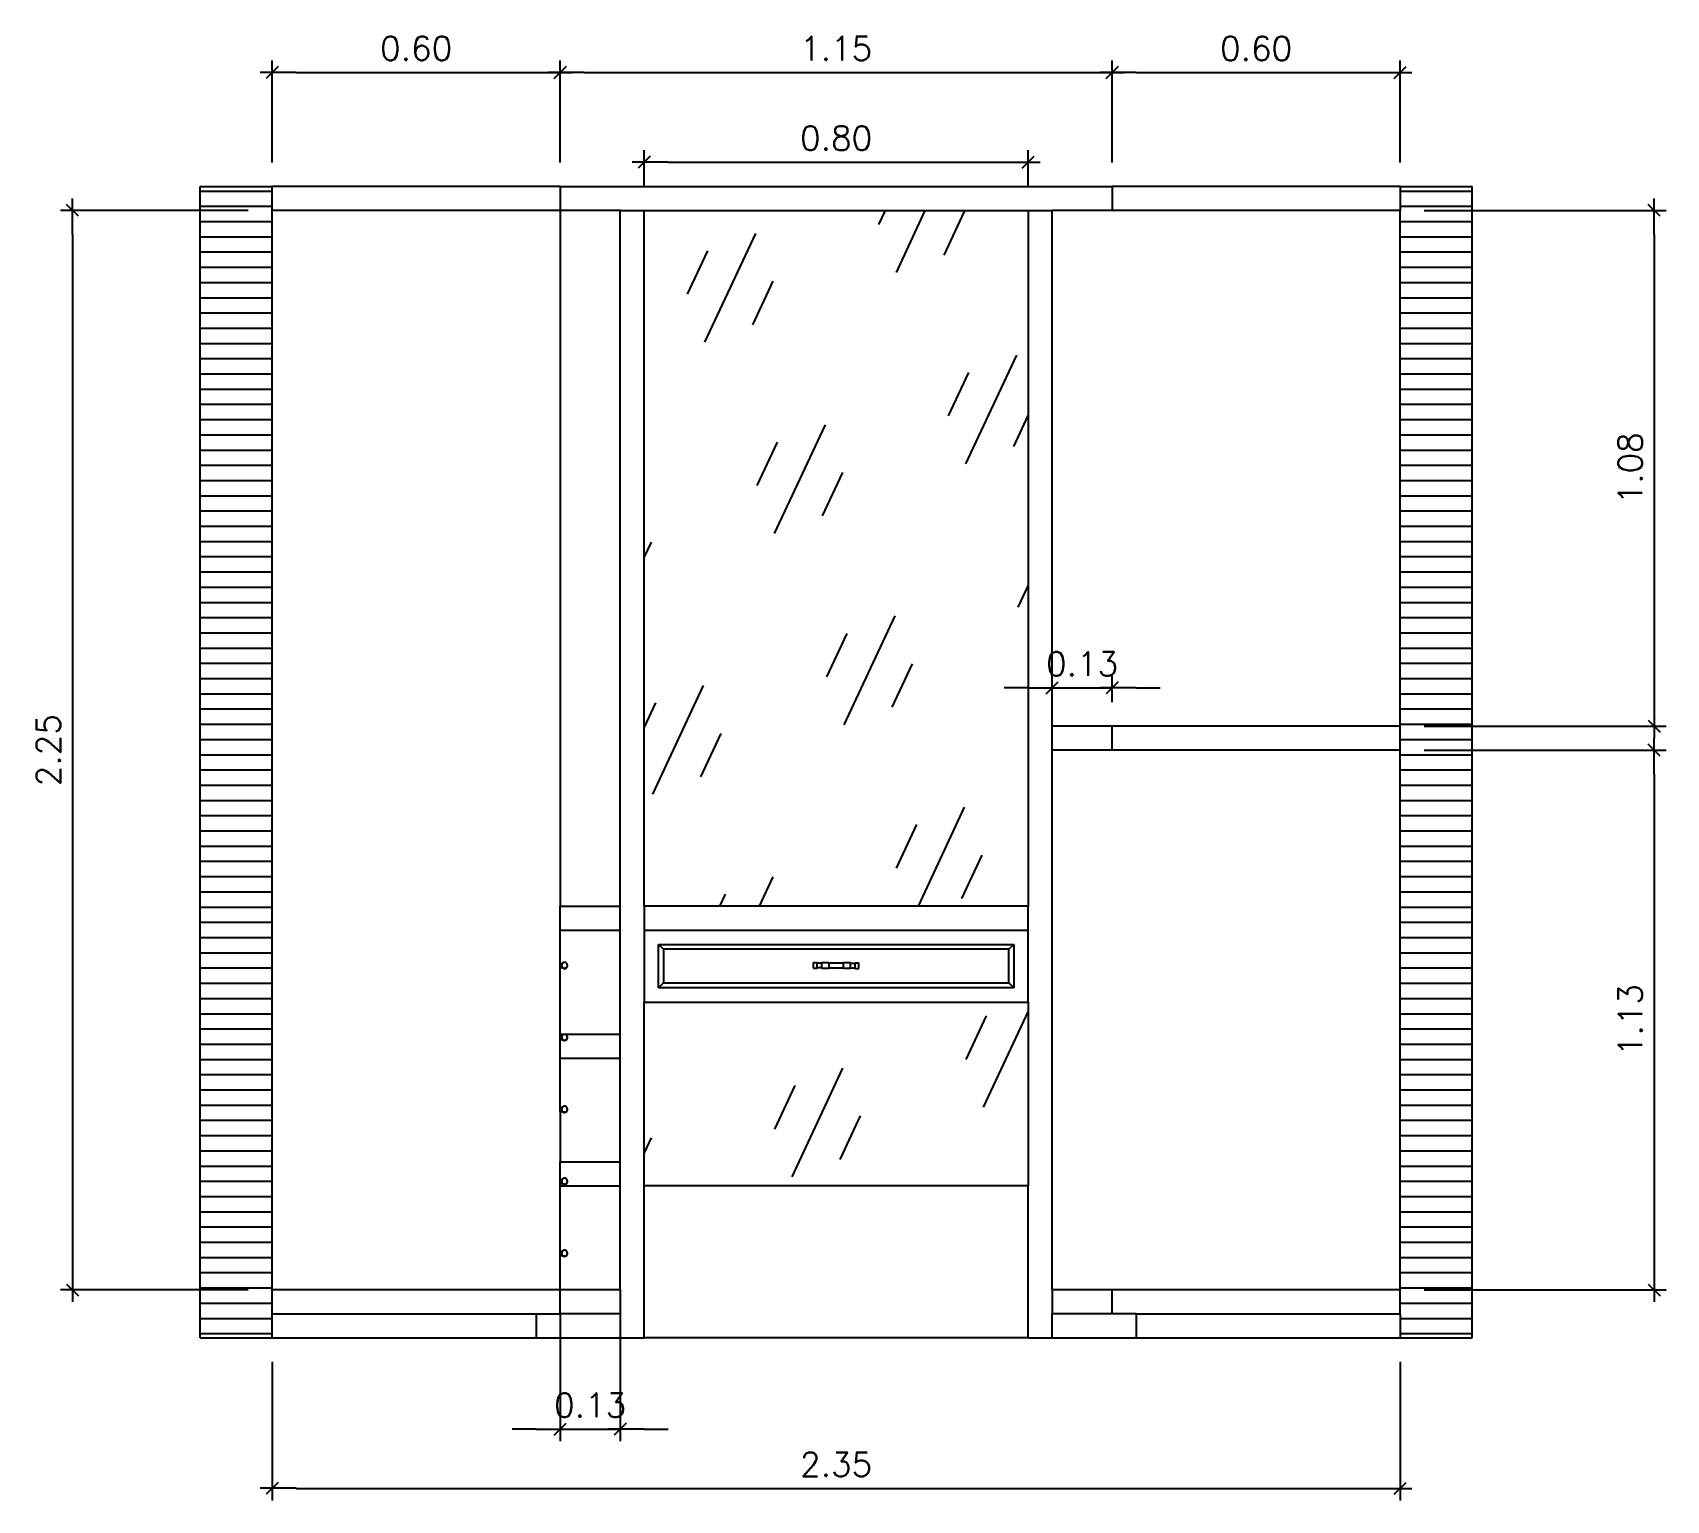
# Model space of a CAD drawing. Header units: millimetres. Extents: x 3 to 131, y 46 to 75.
# Drawn here: x 100.552 to 103.955, y 49.405 to 52.464 of the extents above; entities that cross this region are included whole.
import ezdxf

# ---------------------------------------------------------------- set-up
doc = ezdxf.new("R2010")
doc.units = ezdxf.units.MM
doc.header["$LTSCALE"] = 0.5
doc.layers.add('pared', color=5, linetype='Continuous')
doc.styles.add('ROMANS', font='romans.shx')
doc.dimstyles.new('DIM 25', dxfattribs={"dimscale": 0, "dimtxt": 0.05, "dimasz": 0.05, "dimexe": 0.025, "dimexo": 0.05, "dimgap": 0.025, "dimtad": 1, "dimzin": 0, "dimdsep": 46, "dimtxsty": 'ROMANS', "dimblk": 'COTA', "dimcen": 0.025, "dimdle": 0.075, "dimclrd": 1, "dimclre": 1, "dimclrt": 3, "dimaunit": 1, "dimadec": 0, "dimazin": 0, "dimtfac": 0.75, "dimtix": 1, "dimtmove": 2, "dimatfit": 3, "dimfxl": 0.075, "dimtvp": 1.5, "dimtolj": 1, "dimtzin": 0, "dimarcsym": 0})

# ---------------------------------------------------------------- blocks, each defined once
blk = doc.blocks.new('COTA')
at = {"color": 4}
blk.add_line((-0.247, -0.249), (0.247, 0.249), dxfattribs=at)
at = {"color": 1}
blk.add_line((-1.001, -0.001), (0.495, -0.001), dxfattribs=at)
blk = doc.blocks.new('*D215')
at = {"layer": 'DEFPOINTS', "color": 1, "lineweight": -2, "ltscale": 0.5, "transparency": 16777216}
for p, q in [((101.0007, 52.0932), (100.6095, 52.0932)), ((100.6345, 52.0432), (100.6345, 49.8932)), ((101.0007, 49.8432), (100.6095, 49.8432))]:
    blk.add_line(p, q, dxfattribs=at)
at = {"layer": 'DEFPOINTS', "color": 0, "ltscale": 0.5, "transparency": 16777216}
for p in [(101.0507, 52.0932), (100.6345, 49.8432), (101.0507, 49.8432)]:
    blk.add_point(p, dxfattribs=at)
at = {"layer": 'DEFPOINTS', "color": 1, "lineweight": -2, "ltscale": 0.5, "transparency": 16777216, "xscale": 0.05, "yscale": 0.05, "zscale": 0.05}
for p, rotation in [((100.6345, 52.0932), 90), ((100.6345, 49.8432), 270)]:
    blk.add_blockref('COTA', p, dxfattribs=dict(at, rotation=rotation))
at = {"layer": 'DEFPOINTS', "color": 3, "ltscale": 0.5, "transparency": 16777216, "insert": (100.5845, 50.9682), "char_height": 0.05, "attachment_point": 5, "rotation": 90, "style": 'ROMANS'}
blk.add_mtext('\\A1;2.25', dxfattribs=at)
blk = doc.blocks.new('*D216')
at = {"layer": 'DEFPOINTS', "color": 1, "lineweight": -2, "ltscale": 0.5, "transparency": 16777216}
for p, q in [((103.4507, 52.0932), (103.9553, 52.0932)), ((103.9303, 52.0432), (103.9303, 51.0682)), ((103.4507, 51.0182), (103.9553, 51.0182))]:
    blk.add_line(p, q, dxfattribs=at)
at = {"layer": 'DEFPOINTS', "color": 0, "ltscale": 0.5, "transparency": 16777216}
for p in [(103.4007, 52.0932), (103.4007, 51.0182), (103.9303, 51.0182)]:
    blk.add_point(p, dxfattribs=at)
at = {"layer": 'DEFPOINTS', "color": 1, "lineweight": -2, "ltscale": 0.5, "transparency": 16777216, "xscale": 0.05, "yscale": 0.05, "zscale": 0.05}
for p, rotation in [((103.9303, 52.0932), 90), ((103.9303, 51.0182), 270)]:
    blk.add_blockref('COTA', p, dxfattribs=dict(at, rotation=rotation))
at = {"layer": 'DEFPOINTS', "color": 3, "ltscale": 0.5, "transparency": 16777216, "insert": (103.8803, 51.5557), "char_height": 0.05, "attachment_point": 5, "rotation": 90, "style": 'ROMANS'}
blk.add_mtext('\\A1;1.08', dxfattribs=at)
blk = doc.blocks.new('*D217')
at = {"layer": 'DEFPOINTS', "color": 1, "lineweight": -2, "ltscale": 0.5, "transparency": 16777216}
for p, q in [((103.4507, 50.9682), (103.9552, 50.9682)), ((103.9302, 50.9182), (103.9302, 49.8932)), ((103.4507, 49.8432), (103.9552, 49.8432))]:
    blk.add_line(p, q, dxfattribs=at)
at = {"layer": 'DEFPOINTS', "color": 0, "ltscale": 0.5, "transparency": 16777216}
for p in [(103.4007, 50.9682), (103.4007, 49.8432), (103.9302, 49.8432)]:
    blk.add_point(p, dxfattribs=at)
at = {"layer": 'DEFPOINTS', "color": 1, "lineweight": -2, "ltscale": 0.5, "transparency": 16777216, "xscale": 0.05, "yscale": 0.05, "zscale": 0.05}
for p, rotation in [((103.9302, 50.9682), 90), ((103.9302, 49.8432), 270)]:
    blk.add_blockref('COTA', p, dxfattribs=dict(at, rotation=rotation))
at = {"layer": 'DEFPOINTS', "color": 3, "ltscale": 0.5, "transparency": 16777216, "insert": (103.8802, 50.4057), "char_height": 0.05, "attachment_point": 5, "rotation": 90, "style": 'ROMANS'}
blk.add_mtext('\\A1;1.13', dxfattribs=at)
blk = doc.blocks.new('*D218')
at = {"layer": 'DEFPOINTS', "color": 1, "lineweight": -2, "ltscale": 0.5, "transparency": 16777216}
for p, q in [((101.0507, 52.1932), (101.0507, 52.4058)), ((101.6507, 52.1932), (101.6507, 52.4058)), ((101.1007, 52.3808), (101.6007, 52.3808))]:
    blk.add_line(p, q, dxfattribs=at)
at = {"layer": 'DEFPOINTS', "color": 0, "ltscale": 0.5, "transparency": 16777216}
for p in [(101.6507, 52.3808), (101.0507, 52.1432), (101.6507, 52.1432)]:
    blk.add_point(p, dxfattribs=at)
at = {"layer": 'DEFPOINTS', "color": 1, "lineweight": -2, "ltscale": 0.5, "transparency": 16777216, "xscale": 0.05, "yscale": 0.05, "zscale": 0.05, "rotation": 180}
blk.add_blockref('COTA', (101.0507, 52.3808), dxfattribs=at)
at = {"layer": 'DEFPOINTS', "color": 1, "lineweight": -2, "ltscale": 0.5, "transparency": 16777216, "xscale": 0.05, "yscale": 0.05, "zscale": 0.05}
blk.add_blockref('COTA', (101.6507, 52.3808), dxfattribs=at)
at = {"layer": 'DEFPOINTS', "color": 3, "ltscale": 0.5, "transparency": 16777216, "insert": (101.3507, 52.4308), "char_height": 0.05, "attachment_point": 5, "style": 'ROMANS'}
blk.add_mtext('\\A1;0.60', dxfattribs=at)
blk = doc.blocks.new('*D219')
at = {"layer": 'DEFPOINTS', "color": 1, "lineweight": -2, "ltscale": 0.5, "transparency": 16777216}
for p, q in [((101.6507, 52.1932), (101.6507, 52.4057)), ((102.8007, 52.1932), (102.8007, 52.4057)), ((101.7007, 52.3807), (102.7507, 52.3807))]:
    blk.add_line(p, q, dxfattribs=at)
at = {"layer": 'DEFPOINTS', "color": 0, "ltscale": 0.5, "transparency": 16777216}
for p in [(102.8007, 52.3807), (101.6507, 52.1432), (102.8007, 52.1432)]:
    blk.add_point(p, dxfattribs=at)
at = {"layer": 'DEFPOINTS', "color": 1, "lineweight": -2, "ltscale": 0.5, "transparency": 16777216, "xscale": 0.05, "yscale": 0.05, "zscale": 0.05, "rotation": 180}
blk.add_blockref('COTA', (101.6507, 52.3807), dxfattribs=at)
at = {"layer": 'DEFPOINTS', "color": 1, "lineweight": -2, "ltscale": 0.5, "transparency": 16777216, "xscale": 0.05, "yscale": 0.05, "zscale": 0.05}
blk.add_blockref('COTA', (102.8007, 52.3807), dxfattribs=at)
at = {"layer": 'DEFPOINTS', "color": 3, "ltscale": 0.5, "transparency": 16777216, "insert": (102.2257, 52.4307), "char_height": 0.05, "attachment_point": 5, "style": 'ROMANS'}
blk.add_mtext('\\A1;1.15', dxfattribs=at)
blk = doc.blocks.new('*D220')
at = {"layer": 'DEFPOINTS', "color": 1, "lineweight": -2, "ltscale": 0.5, "transparency": 16777216}
for p, q in [((102.8007, 52.1932), (102.8007, 52.4056)), ((103.4007, 52.1932), (103.4007, 52.4056)), ((102.8507, 52.3806), (103.3507, 52.3806))]:
    blk.add_line(p, q, dxfattribs=at)
at = {"layer": 'DEFPOINTS', "color": 0, "ltscale": 0.5, "transparency": 16777216}
for p in [(103.4007, 52.3806), (102.8007, 52.1432), (103.4007, 52.1432)]:
    blk.add_point(p, dxfattribs=at)
at = {"layer": 'DEFPOINTS', "color": 1, "lineweight": -2, "ltscale": 0.5, "transparency": 16777216, "xscale": 0.05, "yscale": 0.05, "zscale": 0.05, "rotation": 180}
blk.add_blockref('COTA', (102.8007, 52.3806), dxfattribs=at)
at = {"layer": 'DEFPOINTS', "color": 1, "lineweight": -2, "ltscale": 0.5, "transparency": 16777216, "xscale": 0.05, "yscale": 0.05, "zscale": 0.05}
blk.add_blockref('COTA', (103.4007, 52.3806), dxfattribs=at)
at = {"layer": 'DEFPOINTS', "color": 3, "ltscale": 0.5, "transparency": 16777216, "insert": (103.1007, 52.4306), "char_height": 0.05, "attachment_point": 5, "style": 'ROMANS'}
blk.add_mtext('\\A1;0.60', dxfattribs=at)
blk = doc.blocks.new('*D221')
at = {"layer": 'DEFPOINTS', "color": 1, "lineweight": -2, "ltscale": 0.5, "transparency": 16777216}
for p, q in [((101.8257, 52.1432), (101.8257, 52.2187)), ((102.6257, 52.1432), (102.6257, 52.2187)), ((101.8757, 52.1937), (102.5757, 52.1937))]:
    blk.add_line(p, q, dxfattribs=at)
at = {"layer": 'DEFPOINTS', "color": 0, "ltscale": 0.5, "transparency": 16777216}
for p in [(102.6257, 52.1937), (101.8257, 52.0932), (102.6257, 52.0932)]:
    blk.add_point(p, dxfattribs=at)
at = {"layer": 'DEFPOINTS', "color": 1, "lineweight": -2, "ltscale": 0.5, "transparency": 16777216, "xscale": 0.05, "yscale": 0.05, "zscale": 0.05, "rotation": 180}
blk.add_blockref('COTA', (101.8257, 52.1937), dxfattribs=at)
at = {"layer": 'DEFPOINTS', "color": 1, "lineweight": -2, "ltscale": 0.5, "transparency": 16777216, "xscale": 0.05, "yscale": 0.05, "zscale": 0.05}
blk.add_blockref('COTA', (102.6257, 52.1937), dxfattribs=at)
at = {"layer": 'DEFPOINTS', "color": 3, "ltscale": 0.5, "transparency": 16777216, "insert": (102.2257, 52.2437), "char_height": 0.05, "attachment_point": 5, "style": 'ROMANS'}
blk.add_mtext('\\A1;0.80', dxfattribs=at)
blk = doc.blocks.new('*D222')
at = {"layer": 'DEFPOINTS', "color": 1, "lineweight": -2, "ltscale": 0.5, "transparency": 16777216}
for p, q in [((101.6507, 49.7932), (101.6507, 49.5281)), ((101.7757, 49.7932), (101.7757, 49.5281)), ((101.6007, 49.5531), (101.5507, 49.5531)), ((101.6507, 49.5531), (101.7757, 49.5531)), ((101.8257, 49.5531), (101.8757, 49.5531))]:
    blk.add_line(p, q, dxfattribs=at)
at = {"layer": 'DEFPOINTS', "color": 0, "ltscale": 0.5, "transparency": 16777216}
for p in [(101.6507, 49.8432), (101.7757, 49.8432), (101.7757, 49.5531)]:
    blk.add_point(p, dxfattribs=at)
at = {"layer": 'DEFPOINTS', "color": 1, "lineweight": -2, "ltscale": 0.5, "transparency": 16777216, "xscale": 0.05, "yscale": 0.05, "zscale": 0.05}
blk.add_blockref('COTA', (101.6507, 49.5531), dxfattribs=at)
at = {"layer": 'DEFPOINTS', "color": 1, "lineweight": -2, "ltscale": 0.5, "transparency": 16777216, "xscale": 0.05, "yscale": 0.05, "zscale": 0.05, "rotation": 180}
blk.add_blockref('COTA', (101.7757, 49.5531), dxfattribs=at)
at = {"layer": 'DEFPOINTS', "color": 3, "ltscale": 0.5, "transparency": 16777216, "insert": (101.7132, 49.6031), "char_height": 0.05, "attachment_point": 5, "style": 'ROMANS'}
blk.add_mtext('\\A1;0.13', dxfattribs=at)
blk = doc.blocks.new('*D223')
at = {"layer": 'DEFPOINTS', "color": 1, "lineweight": -2, "ltscale": 0.5, "transparency": 16777216}
for p, q in [((101.0507, 49.6932), (101.0507, 49.4047)), ((103.4007, 49.6932), (103.4007, 49.4047)), ((101.1007, 49.4297), (103.3507, 49.4297))]:
    blk.add_line(p, q, dxfattribs=at)
at = {"layer": 'DEFPOINTS', "color": 0, "ltscale": 0.5, "transparency": 16777216}
for p in [(101.0507, 49.7432), (103.4007, 49.7432), (103.4007, 49.4297)]:
    blk.add_point(p, dxfattribs=at)
at = {"layer": 'DEFPOINTS', "color": 1, "lineweight": -2, "ltscale": 0.5, "transparency": 16777216, "xscale": 0.05, "yscale": 0.05, "zscale": 0.05, "rotation": 180}
blk.add_blockref('COTA', (101.0507, 49.4297), dxfattribs=at)
at = {"layer": 'DEFPOINTS', "color": 1, "lineweight": -2, "ltscale": 0.5, "transparency": 16777216, "xscale": 0.05, "yscale": 0.05, "zscale": 0.05}
blk.add_blockref('COTA', (103.4007, 49.4297), dxfattribs=at)
at = {"layer": 'DEFPOINTS', "color": 3, "ltscale": 0.5, "transparency": 16777216, "insert": (102.2257, 49.4797), "char_height": 0.05, "attachment_point": 5, "style": 'ROMANS'}
blk.add_mtext('\\A1;2.35', dxfattribs=at)
blk = doc.blocks.new('*D237')
at = {"layer": 'DEFPOINTS', "color": 1, "lineweight": -2, "ltscale": 0.5, "transparency": 16777216}
for p, q in [((102.6757, 51.0682), (102.6757, 51.1231)), ((102.8007, 51.0682), (102.8007, 51.1231)), ((102.6257, 51.0981), (102.5757, 51.0981)), ((102.6757, 51.0981), (102.8007, 51.0981)), ((102.8507, 51.0981), (102.9007, 51.0981))]:
    blk.add_line(p, q, dxfattribs=at)
at = {"layer": 'DEFPOINTS', "color": 0, "ltscale": 0.5, "transparency": 16777216}
for p in [(102.8007, 51.0981), (102.6757, 51.0182), (102.8007, 51.0182)]:
    blk.add_point(p, dxfattribs=at)
at = {"layer": 'DEFPOINTS', "color": 1, "lineweight": -2, "ltscale": 0.5, "transparency": 16777216, "xscale": 0.05, "yscale": 0.05, "zscale": 0.05}
blk.add_blockref('COTA', (102.6757, 51.0981), dxfattribs=at)
at = {"layer": 'DEFPOINTS', "color": 1, "lineweight": -2, "ltscale": 0.5, "transparency": 16777216, "xscale": 0.05, "yscale": 0.05, "zscale": 0.05, "rotation": 180}
blk.add_blockref('COTA', (102.8007, 51.0981), dxfattribs=at)
at = {"layer": 'DEFPOINTS', "color": 3, "ltscale": 0.5, "transparency": 16777216, "insert": (102.7382, 51.1481), "char_height": 0.05, "attachment_point": 5, "style": 'ROMANS'}
blk.add_mtext('\\A1;0.13', dxfattribs=at)

msp = doc.modelspace()

# ---------------------------------------------------------------- hatches: boundary and pattern name
at = {"layer": 'DEFPOINTS', "ltscale": 0.5}
h = msp.add_hatch(dxfattribs=at)
h.set_pattern_fill('GOST_GLASS', color=256, scale=0.05, angle=200)
h.paths.add_polyline_path([(102.6257, 52.0932), (101.8257, 52.0932), (101.8257, 50.6432), (102.6257, 50.6432)])
h.paths.add_polyline_path([(102.6257, 50.4432), (101.8257, 50.4432), (101.8257, 50.0599), (102.6257, 50.0599)])
at = {"layer": 'pared'}
h = msp.add_hatch(dxfattribs=at)
h.set_pattern_fill('LINE', color=8, scale=0.01)
h.paths.add_polyline_path([(103.5507, 52.1432), (103.4007, 52.1432), (103.4007, 52.0932), (103.4007, 51.0182), (103.4007, 50.9682), (103.4007, 49.8432), (103.4007, 49.7932), (103.4007, 49.7432), (103.5507, 49.7432)])
h.paths.add_polyline_path([(101.0507, 52.0932), (101.0507, 52.1432), (100.9007, 52.1432), (100.9007, 49.7432), (101.0507, 49.7432), (101.0507, 49.7932), (101.0507, 49.8432), (101.0507, 50.0599), (101.0507, 50.1099), (101.0507, 50.3265), (101.0507, 50.3765), (101.0507, 50.5932), (101.0507, 50.6432)])

# ---------------------------------------------------------------- linework, layer by layer
at = {"color": 5}
for p, q in [((100.9007, 49.7432), (100.9007, 52.1432)), ((100.9007, 52.1432), (101.0507, 52.1432)), ((101.0507, 52.0932), (101.0507, 52.1432)), ((103.4007, 52.1432), (103.5507, 52.1432)), ((103.4007, 52.1432), (103.4007, 52.0932)), ((103.5507, 49.7432), (103.5507, 52.1432)), ((101.0507, 50.6432), (101.0507, 52.0932)), ((103.4007, 51.0182), (103.4007, 52.0932)), ((103.4007, 50.9682), (103.4007, 51.0182)), ((103.4007, 49.8432), (103.4007, 50.9682)), ((101.0507, 50.5932), (101.0507, 50.6432)), ((101.0507, 50.3765), (101.0507, 50.5932)), ((101.0507, 50.3265), (101.0507, 50.3765)), ((101.0507, 50.1099), (101.0507, 50.3265)), ((101.0507, 50.0599), (101.0507, 50.1099)), ((101.0507, 49.8432), (101.0507, 50.0599)), ((101.0507, 49.7932), (101.0507, 49.8432)), ((103.4007, 49.7932), (103.4007, 49.8432)), ((101.0507, 49.7432), (101.0507, 49.7932)), ((103.4007, 49.7932), (103.4007, 49.7432)), ((100.9007, 49.7432), (101.0507, 49.7432)), ((101.0507, 49.7432), (101.6007, 49.7432)), ((101.6007, 49.7432), (101.7757, 49.7432)), ((101.7757, 49.7432), (101.8257, 49.7432)), ((102.6257, 49.7432), (101.8257, 49.7432)), ((102.6257, 49.7432), (102.6757, 49.7432)), ((102.6757, 49.7432), (102.8507, 49.7432)), ((102.8507, 49.7432), (103.4007, 49.7432)), ((103.4007, 49.7432), (103.5507, 49.7432))]:
    msp.add_line(p, q, dxfattribs=at)
at = {"color": 4}
for p, q in [((101.6507, 52.1432), (101.0507, 52.1432)), ((101.6507, 52.1432), (101.6507, 52.0932)), ((103.4007, 52.1432), (102.8007, 52.1432)), ((102.8007, 52.1432), (102.8007, 52.0932)), ((101.6507, 52.0932), (101.0507, 52.0932)), ((101.6507, 52.0932), (101.6507, 50.6432)), ((103.4007, 52.0932), (102.8007, 52.0932)), ((103.4007, 51.0182), (102.8007, 51.0182)), ((102.8007, 50.9682), (102.8007, 51.0182)), ((103.4007, 50.9682), (102.8007, 50.9682)), ((101.6507, 50.5932), (101.6507, 50.6432)), ((101.6507, 50.5234), (101.6507, 50.5932)), ((101.6507, 50.3765), (101.6507, 50.515)), ((101.6507, 50.3734), (101.6507, 50.3765)), ((101.6507, 50.373), (101.6507, 50.3734)), ((101.6507, 50.365), (101.6507, 50.373)), ((101.6507, 50.3265), (101.6507, 50.365)), ((101.6507, 50.2234), (101.6507, 50.3265)), ((101.6507, 50.223), (101.6507, 50.2234)), ((101.6507, 50.215), (101.6507, 50.223)), ((101.6507, 50.215), (101.6507, 50.1099)), ((101.6507, 50.0734), (101.6507, 50.1099)), ((101.6507, 50.073), (101.6507, 50.0734)), ((101.6507, 50.065), (101.6507, 50.073)), ((101.6507, 50.0599), (101.6507, 50.065)), ((101.6507, 49.9234), (101.6507, 50.0599)), ((101.6507, 49.923), (101.6507, 49.9234)), ((101.6507, 49.915), (101.6507, 49.923)), ((101.6507, 49.8432), (101.6507, 49.915)), ((101.6507, 49.8432), (101.0507, 49.8432)), ((101.6507, 49.7932), (101.6507, 49.8432)), ((102.8007, 49.7932), (102.8007, 49.8432)), ((103.4007, 49.8432), (102.8007, 49.8432)), ((101.0507, 49.7932), (101.6007, 49.7932)), ((101.6007, 49.7932), (101.6507, 49.7932)), ((102.8507, 49.7932), (102.8007, 49.7932)), ((102.8507, 49.7932), (103.4007, 49.7932))]:
    msp.add_line(p, q, dxfattribs=at)
at = {"color": 2}
for p, q in [((101.6507, 52.1432), (102.8007, 52.1432)), ((101.7757, 52.0932), (101.6507, 52.0932)), ((101.7757, 52.0932), (101.8257, 52.0932)), ((101.7757, 50.6432), (101.7757, 52.0932)), ((101.8257, 52.0932), (102.6257, 52.0932)), ((101.8257, 50.6432), (101.8257, 52.0932)), ((102.6257, 52.0932), (102.6757, 52.0932)), ((102.6257, 52.0932), (102.6257, 50.6432)), ((102.6757, 51.0182), (102.6757, 52.0932)), ((102.8007, 52.0932), (102.6757, 52.0932)), ((102.6757, 50.9682), (102.6757, 51.0182)), ((102.8007, 51.0182), (102.6757, 51.0182)), ((102.8007, 50.9682), (102.6757, 50.9682)), ((102.6757, 49.8432), (102.6757, 50.9682)), ((101.6507, 50.6432), (101.7757, 50.6432)), ((101.7757, 50.5932), (101.7757, 50.6432)), ((102.6257, 50.6432), (101.8257, 50.6432)), ((101.8257, 50.6432), (101.8257, 50.5932)), ((102.6257, 50.5932), (102.6257, 50.6432)), ((101.6507, 50.5932), (101.7757, 50.5932)), ((101.7757, 50.3765), (101.7757, 50.5932)), ((101.8257, 50.5932), (102.6257, 50.5932)), ((101.8257, 50.5932), (101.8257, 50.4432)), ((102.6257, 50.4432), (102.6257, 50.5932)), ((101.8557, 50.4732), (101.8557, 50.5632)), ((101.8557, 50.5632), (102.5957, 50.5632)), ((101.8657, 50.5532), (101.8557, 50.5632)), ((102.5857, 50.5532), (101.8657, 50.5532)), ((101.8657, 50.5532), (101.8657, 50.4832)), ((102.5857, 50.5532), (102.5957, 50.5632)), ((102.5857, 50.4832), (102.5857, 50.5532)), ((102.5957, 50.5632), (102.5957, 50.4732)), ((102.1783, 50.5259), (102.1858, 50.5259)), ((102.1783, 50.514), (102.1783, 50.5259)), ((102.1783, 50.514), (102.1858, 50.514)), ((102.1858, 50.5259), (102.1858, 50.5249)), ((102.1858, 50.5249), (102.1957, 50.5249)), ((102.1858, 50.5149), (102.1858, 50.5249)), ((102.1858, 50.5149), (102.1957, 50.5149)), ((102.1858, 50.514), (102.1858, 50.5149)), ((102.1957, 50.5258), (102.2107, 50.5258)), ((102.1957, 50.5258), (102.1957, 50.5249)), ((102.1957, 50.5149), (102.1957, 50.5249)), ((102.1957, 50.5138), (102.1957, 50.5149)), ((102.1957, 50.5138), (102.2107, 50.5138)), ((102.2107, 50.5258), (102.2107, 50.5247)), ((102.2107, 50.5247), (102.2407, 50.5247)), ((102.2107, 50.5247), (102.2107, 50.5147)), ((102.2107, 50.5147), (102.2407, 50.5147)), ((102.2107, 50.5138), (102.2107, 50.5147)), ((102.2407, 50.5256), (102.2557, 50.5256)), ((102.2407, 50.5256), (102.2407, 50.5251)), ((102.2407, 50.5251), (102.2407, 50.5247)), ((102.2407, 50.5246), (102.2407, 50.5247)), ((102.2407, 50.5245), (102.2407, 50.5246)), ((102.2407, 50.5242), (102.2407, 50.5245)), ((102.2407, 50.5239), (102.2407, 50.5242)), ((102.2407, 50.5235), (102.2407, 50.5239)), ((102.2407, 50.5231), (102.2407, 50.5235)), ((102.2407, 50.523), (102.2407, 50.5231)), ((102.2407, 50.5222), (102.2407, 50.523)), ((102.2407, 50.522), (102.2407, 50.5222)), ((102.2407, 50.5217), (102.2407, 50.522)), ((102.2407, 50.5208), (102.2407, 50.5217)), ((102.2407, 50.5208), (102.2407, 50.5207)), ((102.2407, 50.5201), (102.2407, 50.5207)), ((102.2407, 50.5195), (102.2407, 50.5201)), ((102.2407, 50.5195), (102.2407, 50.5192)), ((102.2407, 50.5186), (102.2407, 50.5192)), ((102.2407, 50.5182), (102.2407, 50.5186)), ((102.2407, 50.5182), (102.2407, 50.5176)), ((102.2407, 50.5171), (102.2407, 50.5176)), ((102.2407, 50.517), (102.2407, 50.5171)), ((102.2407, 50.5162), (102.2407, 50.517)), ((102.2407, 50.516), (102.2407, 50.5162)), ((102.2407, 50.5158), (102.2407, 50.516)), ((102.2407, 50.5153), (102.2407, 50.5158)), ((102.2407, 50.5151), (102.2407, 50.5153)), ((102.2407, 50.5148), (102.2407, 50.5151)), ((102.2407, 50.5147), (102.2407, 50.5148)), ((102.2407, 50.5147), (102.2407, 50.5148)), ((102.2407, 50.5142), (102.2407, 50.5147)), ((102.2407, 50.5147), (102.2407, 50.5142)), ((102.2407, 50.5137), (102.2407, 50.5142)), ((102.2407, 50.5137), (102.2557, 50.5137)), ((102.2557, 50.5256), (102.2557, 50.5244)), ((102.2557, 50.5244), (102.2655, 50.5244)), ((102.2557, 50.5144), (102.2557, 50.5244)), ((102.2557, 50.5144), (102.2655, 50.5144)), ((102.2557, 50.5137), (102.2557, 50.5144)), ((102.2655, 50.5251), (102.273, 50.5251)), ((102.2655, 50.5244), (102.2655, 50.5251)), ((102.2655, 50.5144), (102.2655, 50.5244)), ((102.2655, 50.5144), (102.2655, 50.5132)), ((102.2655, 50.5132), (102.273, 50.5132)), ((102.273, 50.5132), (102.273, 50.5251)), ((101.8657, 50.4832), (101.8557, 50.4732)), ((101.8657, 50.4832), (102.5857, 50.4832)), ((102.5857, 50.4832), (102.5957, 50.4732)), ((101.8257, 50.4432), (102.6257, 50.4432)), ((101.8257, 50.0599), (101.8257, 50.4432)), ((102.5957, 50.4732), (101.8557, 50.4732)), ((102.6257, 50.4432), (102.6257, 50.0599)), ((101.6507, 50.3765), (101.7757, 50.3765)), ((101.7757, 50.3265), (101.7757, 50.3765)), ((101.6507, 50.3265), (101.7757, 50.3265)), ((101.7757, 50.1099), (101.7757, 50.3265)), ((101.6507, 50.1099), (101.7757, 50.1099)), ((101.7757, 50.0599), (101.7757, 50.1099)), ((101.6507, 50.0599), (101.7757, 50.0599)), ((101.7757, 49.8432), (101.7757, 50.0599)), ((101.8257, 49.7432), (101.8257, 50.0599)), ((102.6257, 49.7432), (102.6257, 50.0599)), ((101.7757, 49.8432), (101.6507, 49.8432)), ((101.7757, 49.8432), (101.7757, 49.7932)), ((102.8007, 49.8432), (102.6757, 49.8432)), ((102.6757, 49.8432), (102.6757, 49.7932)), ((101.7757, 49.7932), (101.6507, 49.7932)), ((101.7757, 49.7932), (101.7757, 49.7432)), ((102.8007, 49.7932), (102.6757, 49.7932)), ((102.6757, 49.7432), (102.6757, 49.7932))]:
    msp.add_line(p, q, dxfattribs=at)
at = {"color": 1}
for p, q in [((101.6507, 50.5234), (101.655, 50.5236)), ((101.6507, 50.523), (101.6547, 50.5231)), ((101.6507, 50.515), (101.6556, 50.5151)), ((101.6539, 50.521), (101.6538, 50.5195)), ((101.6538, 50.5195), (101.6541, 50.5179)), ((101.6543, 50.5225), (101.6539, 50.521)), ((101.6541, 50.5179), (101.6541, 50.5178)), ((101.6541, 50.5179), (101.6548, 50.5166)), ((101.6541, 50.5178), (101.6549, 50.5164)), ((101.6547, 50.5231), (101.6543, 50.5225)), ((101.655, 50.5236), (101.6547, 50.5231)), ((101.6548, 50.5166), (101.6559, 50.5154)), ((101.6549, 50.5164), (101.6559, 50.5152)), ((101.6552, 50.5239), (101.655, 50.5236)), ((101.6564, 50.5249), (101.6552, 50.5239)), ((101.6556, 50.5151), (101.6559, 50.5152)), ((101.6556, 50.5151), (101.6561, 50.5146)), ((101.6559, 50.5154), (101.6572, 50.5145)), ((101.6559, 50.5152), (101.656, 50.5151)), ((101.6559, 50.5152), (101.656, 50.5152)), ((101.6559, 50.5152), (101.656, 50.5152)), ((101.656, 50.5152), (101.6572, 50.5144)), ((101.656, 50.5151), (101.6573, 50.5142)), ((101.6561, 50.5146), (101.6574, 50.5137)), ((101.6577, 50.5256), (101.6564, 50.5249)), ((101.6572, 50.5145), (101.6587, 50.5141)), ((101.6572, 50.5144), (101.6587, 50.5139)), ((101.6573, 50.5142), (101.6588, 50.5137)), ((101.6574, 50.5137), (101.6589, 50.5133)), ((101.6593, 50.5259), (101.6577, 50.5256)), ((101.6587, 50.5141), (101.6602, 50.514)), ((101.6587, 50.5139), (101.6603, 50.5138)), ((101.6588, 50.5137), (101.6604, 50.5137)), ((101.6589, 50.5133), (101.6605, 50.5132)), ((101.6608, 50.5259), (101.6593, 50.5259)), ((101.6602, 50.514), (101.6618, 50.5143)), ((101.6603, 50.5138), (101.6618, 50.5141)), ((101.6604, 50.5137), (101.6619, 50.514)), ((101.6605, 50.5132), (101.662, 50.5135)), ((101.6623, 50.5254), (101.6608, 50.5259)), ((101.6618, 50.5143), (101.6632, 50.515)), ((101.6618, 50.5141), (101.6632, 50.5149)), ((101.6619, 50.514), (101.6633, 50.5147)), ((101.662, 50.5135), (101.6634, 50.5142)), ((101.6636, 50.5245), (101.6623, 50.5254)), ((101.6632, 50.515), (101.6643, 50.5161)), ((101.6632, 50.5149), (101.6644, 50.5159)), ((101.6633, 50.5147), (101.6645, 50.5158)), ((101.6634, 50.5142), (101.6645, 50.5153)), ((101.6647, 50.5234), (101.6636, 50.5245)), ((101.6643, 50.5161), (101.6652, 50.5174)), ((101.6644, 50.5159), (101.6652, 50.5172)), ((101.6645, 50.5158), (101.6653, 50.5171)), ((101.6645, 50.5153), (101.6654, 50.5166)), ((101.6654, 50.522), (101.6647, 50.5234)), ((101.6652, 50.5174), (101.6657, 50.5189)), ((101.6652, 50.5172), (101.6657, 50.5187)), ((101.6653, 50.5171), (101.6658, 50.5186)), ((101.6654, 50.5219), (101.6654, 50.522)), ((101.6654, 50.5218), (101.6654, 50.5219)), ((101.6657, 50.5204), (101.6654, 50.5218)), ((101.6655, 50.5217), (101.6654, 50.5218)), ((101.6654, 50.5166), (101.6659, 50.5181)), ((101.6659, 50.5201), (101.6655, 50.5217)), ((101.6657, 50.5189), (101.6657, 50.5204)), ((101.6658, 50.5203), (101.6657, 50.5204)), ((101.6657, 50.5187), (101.6658, 50.5203)), ((101.6658, 50.5186), (101.6659, 50.52)), ((101.6659, 50.52), (101.6659, 50.5201)), ((101.666, 50.5196), (101.6659, 50.52)), ((101.6659, 50.5181), (101.666, 50.5196)), ((101.6564, 50.3749), (101.6552, 50.3739)), ((101.6577, 50.3756), (101.6564, 50.3749)), ((101.6593, 50.3759), (101.6577, 50.3756)), ((101.6608, 50.3759), (101.6593, 50.3759)), ((101.6623, 50.3754), (101.6608, 50.3759)), ((101.6636, 50.3745), (101.6623, 50.3754)), ((101.6647, 50.3734), (101.6636, 50.3745)), ((101.6507, 50.3734), (101.655, 50.3736)), ((101.6507, 50.373), (101.6547, 50.3731)), ((101.6507, 50.365), (101.6556, 50.3651)), ((101.6539, 50.371), (101.6538, 50.3695)), ((101.6538, 50.3695), (101.6541, 50.3679)), ((101.6543, 50.3725), (101.6539, 50.371)), ((101.6541, 50.3679), (101.6541, 50.3678)), ((101.6541, 50.3679), (101.6548, 50.3666)), ((101.6541, 50.3678), (101.6549, 50.3664)), ((101.6547, 50.3731), (101.6543, 50.3725)), ((101.655, 50.3736), (101.6547, 50.3731)), ((101.6548, 50.3666), (101.6559, 50.3654)), ((101.6549, 50.3664), (101.6559, 50.3652)), ((101.6552, 50.3739), (101.655, 50.3736)), ((101.6556, 50.3651), (101.6559, 50.3652)), ((101.6556, 50.3651), (101.6561, 50.3646)), ((101.6559, 50.3654), (101.6572, 50.3645)), ((101.6559, 50.3652), (101.656, 50.3651)), ((101.6559, 50.3652), (101.656, 50.3652)), ((101.6559, 50.3652), (101.656, 50.3652)), ((101.656, 50.3652), (101.6572, 50.3644)), ((101.656, 50.3651), (101.6573, 50.3642)), ((101.6561, 50.3646), (101.6574, 50.3637)), ((101.6572, 50.3645), (101.6587, 50.3641)), ((101.6572, 50.3644), (101.6587, 50.3639)), ((101.6573, 50.3642), (101.6588, 50.3637)), ((101.6574, 50.3637), (101.6589, 50.3633)), ((101.6587, 50.3641), (101.6602, 50.364)), ((101.6587, 50.3639), (101.6603, 50.3638)), ((101.6588, 50.3637), (101.6604, 50.3637)), ((101.6589, 50.3633), (101.6605, 50.3632)), ((101.6602, 50.364), (101.6618, 50.3643)), ((101.6603, 50.3638), (101.6618, 50.3641)), ((101.6604, 50.3637), (101.6619, 50.364)), ((101.6605, 50.3632), (101.662, 50.3635)), ((101.6618, 50.3643), (101.6632, 50.365)), ((101.6618, 50.3641), (101.6632, 50.3649)), ((101.6619, 50.364), (101.6633, 50.3647)), ((101.662, 50.3635), (101.6634, 50.3642)), ((101.6632, 50.365), (101.6643, 50.3661)), ((101.6632, 50.3649), (101.6644, 50.3659)), ((101.6633, 50.3647), (101.6645, 50.3658)), ((101.6634, 50.3642), (101.6645, 50.3653)), ((101.6643, 50.3661), (101.6652, 50.3674)), ((101.6644, 50.3659), (101.6652, 50.3672)), ((101.6645, 50.3658), (101.6653, 50.3671)), ((101.6645, 50.3653), (101.6654, 50.3666)), ((101.6654, 50.372), (101.6647, 50.3734)), ((101.6652, 50.3674), (101.6657, 50.3689)), ((101.6652, 50.3672), (101.6657, 50.3687)), ((101.6653, 50.3671), (101.6658, 50.3686)), ((101.6654, 50.3719), (101.6654, 50.372)), ((101.6654, 50.3718), (101.6654, 50.3719)), ((101.6657, 50.3704), (101.6654, 50.3718)), ((101.6655, 50.3717), (101.6654, 50.3718)), ((101.6654, 50.3666), (101.6659, 50.3681)), ((101.6659, 50.3701), (101.6655, 50.3717)), ((101.6657, 50.3689), (101.6657, 50.3704)), ((101.6658, 50.3703), (101.6657, 50.3704)), ((101.6657, 50.3687), (101.6658, 50.3703)), ((101.6658, 50.3686), (101.6659, 50.37)), ((101.6659, 50.37), (101.6659, 50.3701)), ((101.666, 50.3696), (101.6659, 50.37)), ((101.6659, 50.3681), (101.666, 50.3696)), ((101.6507, 50.2234), (101.655, 50.2236)), ((101.6507, 50.223), (101.6547, 50.2231)), ((101.6507, 50.215), (101.6556, 50.2151)), ((101.6539, 50.221), (101.6538, 50.2195)), ((101.6538, 50.2195), (101.6541, 50.2179)), ((101.6543, 50.2225), (101.6539, 50.221)), ((101.6541, 50.2179), (101.6541, 50.2178)), ((101.6541, 50.2179), (101.6548, 50.2166)), ((101.6541, 50.2178), (101.6549, 50.2164)), ((101.6547, 50.2231), (101.6543, 50.2225)), ((101.655, 50.2236), (101.6547, 50.2231)), ((101.6548, 50.2166), (101.6559, 50.2154)), ((101.6549, 50.2164), (101.6559, 50.2152)), ((101.6552, 50.2239), (101.655, 50.2236)), ((101.6564, 50.2249), (101.6552, 50.2239)), ((101.6556, 50.2151), (101.6559, 50.2152)), ((101.6556, 50.2151), (101.6561, 50.2146)), ((101.6559, 50.2154), (101.6572, 50.2145)), ((101.6559, 50.2152), (101.656, 50.2151)), ((101.6559, 50.2152), (101.656, 50.2152)), ((101.6559, 50.2152), (101.656, 50.2152)), ((101.656, 50.2152), (101.6572, 50.2144)), ((101.656, 50.2151), (101.6573, 50.2142)), ((101.6561, 50.2146), (101.6574, 50.2137)), ((101.6577, 50.2256), (101.6564, 50.2249)), ((101.6572, 50.2145), (101.6587, 50.2141)), ((101.6572, 50.2144), (101.6587, 50.2139)), ((101.6573, 50.2142), (101.6588, 50.2137)), ((101.6574, 50.2137), (101.6589, 50.2133)), ((101.6593, 50.2259), (101.6577, 50.2256)), ((101.6587, 50.2141), (101.6602, 50.214)), ((101.6587, 50.2139), (101.6603, 50.2138)), ((101.6588, 50.2137), (101.6604, 50.2137)), ((101.6589, 50.2133), (101.6605, 50.2132)), ((101.6608, 50.2259), (101.6593, 50.2259)), ((101.6602, 50.214), (101.6618, 50.2143)), ((101.6603, 50.2138), (101.6618, 50.2141)), ((101.6604, 50.2137), (101.6619, 50.214)), ((101.6605, 50.2132), (101.662, 50.2135)), ((101.6623, 50.2254), (101.6608, 50.2259)), ((101.6618, 50.2143), (101.6632, 50.215)), ((101.6618, 50.2141), (101.6632, 50.2149)), ((101.6619, 50.214), (101.6633, 50.2147)), ((101.662, 50.2135), (101.6634, 50.2142)), ((101.6636, 50.2245), (101.6623, 50.2254)), ((101.6632, 50.215), (101.6643, 50.2161)), ((101.6632, 50.2149), (101.6644, 50.2159)), ((101.6633, 50.2147), (101.6645, 50.2158)), ((101.6634, 50.2142), (101.6645, 50.2153)), ((101.6647, 50.2234), (101.6636, 50.2245)), ((101.6643, 50.2161), (101.6652, 50.2174)), ((101.6644, 50.2159), (101.6652, 50.2172)), ((101.6645, 50.2158), (101.6653, 50.2171)), ((101.6645, 50.2153), (101.6654, 50.2166)), ((101.6654, 50.222), (101.6647, 50.2234)), ((101.6652, 50.2174), (101.6657, 50.2189)), ((101.6652, 50.2172), (101.6657, 50.2187)), ((101.6653, 50.2171), (101.6658, 50.2186)), ((101.6654, 50.2219), (101.6654, 50.222)), ((101.6654, 50.2218), (101.6654, 50.2219)), ((101.6657, 50.2204), (101.6654, 50.2218)), ((101.6655, 50.2217), (101.6654, 50.2218)), ((101.6654, 50.2166), (101.6659, 50.2181)), ((101.6659, 50.2201), (101.6655, 50.2217)), ((101.6657, 50.2189), (101.6657, 50.2204)), ((101.6658, 50.2203), (101.6657, 50.2204)), ((101.6657, 50.2187), (101.6658, 50.2203)), ((101.6658, 50.2186), (101.6659, 50.22)), ((101.6659, 50.22), (101.6659, 50.2201)), ((101.666, 50.2196), (101.6659, 50.22)), ((101.6659, 50.2181), (101.666, 50.2196)), ((101.6507, 50.0734), (101.655, 50.0736)), ((101.6507, 50.073), (101.6547, 50.0731)), ((101.6539, 50.071), (101.6538, 50.0695)), ((101.6538, 50.0695), (101.6541, 50.0679)), ((101.6543, 50.0725), (101.6539, 50.071)), ((101.6541, 50.0679), (101.6541, 50.0678)), ((101.6541, 50.0679), (101.6548, 50.0666)), ((101.6547, 50.0731), (101.6543, 50.0725)), ((101.655, 50.0736), (101.6547, 50.0731)), ((101.6552, 50.0739), (101.655, 50.0736)), ((101.6564, 50.0749), (101.6552, 50.0739)), ((101.6577, 50.0756), (101.6564, 50.0749)), ((101.6593, 50.0759), (101.6577, 50.0756)), ((101.6608, 50.0759), (101.6593, 50.0759)), ((101.6623, 50.0754), (101.6608, 50.0759)), ((101.6636, 50.0745), (101.6623, 50.0754)), ((101.6647, 50.0734), (101.6636, 50.0745)), ((101.6654, 50.072), (101.6647, 50.0734)), ((101.6652, 50.0674), (101.6657, 50.0689)), ((101.6652, 50.0672), (101.6657, 50.0687)), ((101.6653, 50.0671), (101.6658, 50.0686)), ((101.6654, 50.0719), (101.6654, 50.072)), ((101.6654, 50.0718), (101.6654, 50.0719)), ((101.6657, 50.0704), (101.6654, 50.0718)), ((101.6655, 50.0717), (101.6654, 50.0718)), ((101.6654, 50.0666), (101.6659, 50.0681)), ((101.6659, 50.0701), (101.6655, 50.0717)), ((101.6657, 50.0689), (101.6657, 50.0704)), ((101.6658, 50.0703), (101.6657, 50.0704)), ((101.6657, 50.0687), (101.6658, 50.0703)), ((101.6658, 50.0686), (101.6659, 50.07)), ((101.6659, 50.07), (101.6659, 50.0701)), ((101.666, 50.0696), (101.6659, 50.07)), ((101.6659, 50.0681), (101.666, 50.0696)), ((101.6507, 50.065), (101.6556, 50.0651)), ((101.6541, 50.0678), (101.6549, 50.0664)), ((101.6548, 50.0666), (101.6559, 50.0654)), ((101.6549, 50.0664), (101.6559, 50.0652)), ((101.6556, 50.0651), (101.6559, 50.0652)), ((101.6556, 50.0651), (101.6561, 50.0646)), ((101.6559, 50.0654), (101.6572, 50.0645)), ((101.6559, 50.0652), (101.656, 50.0651)), ((101.6559, 50.0652), (101.656, 50.0652)), ((101.6559, 50.0652), (101.656, 50.0652)), ((101.656, 50.0652), (101.6572, 50.0644)), ((101.656, 50.0651), (101.6573, 50.0642)), ((101.6561, 50.0646), (101.6574, 50.0637)), ((101.6572, 50.0645), (101.6587, 50.0641)), ((101.6572, 50.0644), (101.6587, 50.0639)), ((101.6573, 50.0642), (101.6588, 50.0637)), ((101.6574, 50.0637), (101.6589, 50.0633)), ((101.6587, 50.0641), (101.6602, 50.064)), ((101.6587, 50.0639), (101.6603, 50.0638)), ((101.6588, 50.0637), (101.6604, 50.0637)), ((101.6589, 50.0633), (101.6605, 50.0632)), ((101.6602, 50.064), (101.6618, 50.0643)), ((101.6603, 50.0638), (101.6618, 50.0641)), ((101.6604, 50.0637), (101.6619, 50.064)), ((101.6605, 50.0632), (101.662, 50.0635)), ((101.6618, 50.0643), (101.6632, 50.065)), ((101.6618, 50.0641), (101.6632, 50.0649)), ((101.6619, 50.064), (101.6633, 50.0647)), ((101.662, 50.0635), (101.6634, 50.0642)), ((101.6632, 50.065), (101.6643, 50.0661)), ((101.6632, 50.0649), (101.6644, 50.0659)), ((101.6633, 50.0647), (101.6645, 50.0658)), ((101.6634, 50.0642), (101.6645, 50.0653)), ((101.6643, 50.0661), (101.6652, 50.0674)), ((101.6644, 50.0659), (101.6652, 50.0672)), ((101.6645, 50.0658), (101.6653, 50.0671)), ((101.6645, 50.0653), (101.6654, 50.0666)), ((102.6257, 50.0599), (101.8257, 50.0599)), ((101.6507, 49.9234), (101.655, 49.9236)), ((101.6507, 49.923), (101.6547, 49.9231)), ((101.6507, 49.915), (101.6556, 49.9151)), ((101.6539, 49.921), (101.6538, 49.9195)), ((101.6538, 49.9195), (101.6541, 49.9179)), ((101.6543, 49.9225), (101.6539, 49.921)), ((101.6541, 49.9179), (101.6541, 49.9178)), ((101.6541, 49.9179), (101.6548, 49.9166)), ((101.6541, 49.9178), (101.6549, 49.9164)), ((101.6547, 49.9231), (101.6543, 49.9225)), ((101.655, 49.9236), (101.6547, 49.9231)), ((101.6548, 49.9166), (101.6559, 49.9154)), ((101.6549, 49.9164), (101.6559, 49.9152)), ((101.6552, 49.9239), (101.655, 49.9236)), ((101.6564, 49.9249), (101.6552, 49.9239)), ((101.6556, 49.9151), (101.6559, 49.9152)), ((101.6556, 49.9151), (101.6561, 49.9146)), ((101.6559, 49.9154), (101.6572, 49.9145)), ((101.6559, 49.9152), (101.656, 49.9151)), ((101.6559, 49.9152), (101.656, 49.9152)), ((101.6559, 49.9152), (101.656, 49.9152)), ((101.656, 49.9152), (101.6572, 49.9144)), ((101.656, 49.9151), (101.6573, 49.9142)), ((101.6561, 49.9146), (101.6574, 49.9137)), ((101.6577, 49.9256), (101.6564, 49.9249)), ((101.6572, 49.9145), (101.6587, 49.9141)), ((101.6572, 49.9144), (101.6587, 49.9139)), ((101.6573, 49.9142), (101.6588, 49.9137)), ((101.6574, 49.9137), (101.6589, 49.9133)), ((101.6593, 49.9259), (101.6577, 49.9256)), ((101.6587, 49.9141), (101.6602, 49.914)), ((101.6587, 49.9139), (101.6603, 49.9138)), ((101.6588, 49.9137), (101.6604, 49.9137)), ((101.6589, 49.9133), (101.6605, 49.9132)), ((101.6608, 49.9259), (101.6593, 49.9259)), ((101.6602, 49.914), (101.6618, 49.9143)), ((101.6603, 49.9138), (101.6618, 49.9141)), ((101.6604, 49.9137), (101.6619, 49.914)), ((101.6605, 49.9132), (101.662, 49.9135)), ((101.6623, 49.9254), (101.6608, 49.9259)), ((101.6618, 49.9143), (101.6632, 49.915)), ((101.6618, 49.9141), (101.6632, 49.9149)), ((101.6619, 49.914), (101.6633, 49.9147)), ((101.662, 49.9135), (101.6634, 49.9142)), ((101.6636, 49.9245), (101.6623, 49.9254)), ((101.6632, 49.915), (101.6643, 49.9161)), ((101.6632, 49.9149), (101.6644, 49.9159)), ((101.6633, 49.9147), (101.6645, 49.9158)), ((101.6634, 49.9142), (101.6645, 49.9153)), ((101.6647, 49.9234), (101.6636, 49.9245)), ((101.6643, 49.9161), (101.6652, 49.9174)), ((101.6644, 49.9159), (101.6652, 49.9172)), ((101.6645, 49.9158), (101.6653, 49.9171)), ((101.6645, 49.9153), (101.6654, 49.9166)), ((101.6654, 49.922), (101.6647, 49.9234)), ((101.6652, 49.9174), (101.6657, 49.9189)), ((101.6652, 49.9172), (101.6657, 49.9187)), ((101.6653, 49.9171), (101.6658, 49.9186)), ((101.6654, 49.9219), (101.6654, 49.922)), ((101.6654, 49.9218), (101.6654, 49.9219)), ((101.6657, 49.9204), (101.6654, 49.9218)), ((101.6655, 49.9217), (101.6654, 49.9218)), ((101.6654, 49.9166), (101.6659, 49.9181)), ((101.6659, 49.9201), (101.6655, 49.9217)), ((101.6657, 49.9189), (101.6657, 49.9204)), ((101.6658, 49.9203), (101.6657, 49.9204)), ((101.6657, 49.9187), (101.6658, 49.9203)), ((101.6658, 49.9186), (101.6659, 49.92)), ((101.6659, 49.92), (101.6659, 49.9201)), ((101.666, 49.9196), (101.6659, 49.92)), ((101.6659, 49.9181), (101.666, 49.9196))]:
    msp.add_line(p, q, dxfattribs=at)
for p, q in [((101.6507, 50.523), (101.6507, 50.5234)), ((101.6507, 50.515), (101.6507, 50.523))]:
    msp.add_line(p, q)
at = {"color": 3}
for p, q in [((101.6007, 49.7932), (101.6007, 49.7432)), ((102.8507, 49.7932), (102.8507, 49.7432))]:
    msp.add_line(p, q, dxfattribs=at)

# ---------------------------------------------------------------- dimensions: what is measured, and where the dimension line sits
at = {"layer": 'DEFPOINTS', "color": 5, "ltscale": 0.5}
for base, p1, p2, picture, middle in [((101.6507, 52.3808), (101.0507, 52.1432), (101.6507, 52.1432), '*D218', (101.3507, 52.4308)), ((102.8007, 52.3807), (101.6507, 52.1432), (102.8007, 52.1432), '*D219', (102.2257, 52.4307)), ((103.4007, 52.3806), (102.8007, 52.1432), (103.4007, 52.1432), '*D220', (103.1007, 52.4306)), ((102.6257, 52.1937), (101.8257, 52.0932), (102.6257, 52.0932), '*D221', (102.2257, 52.2437)), ((102.800686583, 51.0980848609), (102.675686583, 51.0181877059), (102.800686583, 51.0181877059), '*D237', (102.738186583, 51.1480848609)), ((101.775686583, 49.5530651551), (101.650686583, 49.8431877059), (101.775686583, 49.8431877059), '*D222', (101.713186583, 49.6030651551)), ((103.4007, 49.4297), (101.0507, 49.7432), (103.4007, 49.7432), '*D223', (102.2257, 49.4797))]:
    dim = msp.add_linear_dim(base=base, p1=p1, p2=p2, dimstyle='DIM 25', override={"dimscale": 1}, dxfattribs=at)
    dim.commit()
    dim.dimension.update_dxf_attribs({"geometry": picture, "text_midpoint": middle})
for base, p1, p2, picture, middle in [((100.6345, 49.8432), (101.0507, 52.0932), (101.0507, 49.8432), '*D215', (100.5845, 50.9682)), ((103.930343334, 51.0181877059), (103.400686583, 52.0931877059), (103.400686583, 51.0181877059), '*D216', (103.880343334, 51.5556877059)), ((103.9302473762, 49.8431877059), (103.400686583, 50.9681877059), (103.400686583, 49.8431877059), '*D217', (103.8802473762, 50.4056877059))]:
    dim = msp.add_linear_dim(base=base, p1=p1, p2=p2, angle=90, dimstyle='DIM 25', override={"dimscale": 1}, dxfattribs=at)
    dim.commit()
    dim.dimension.update_dxf_attribs({"geometry": picture, "text_midpoint": middle})

doc.saveas('drawing.dxf')
